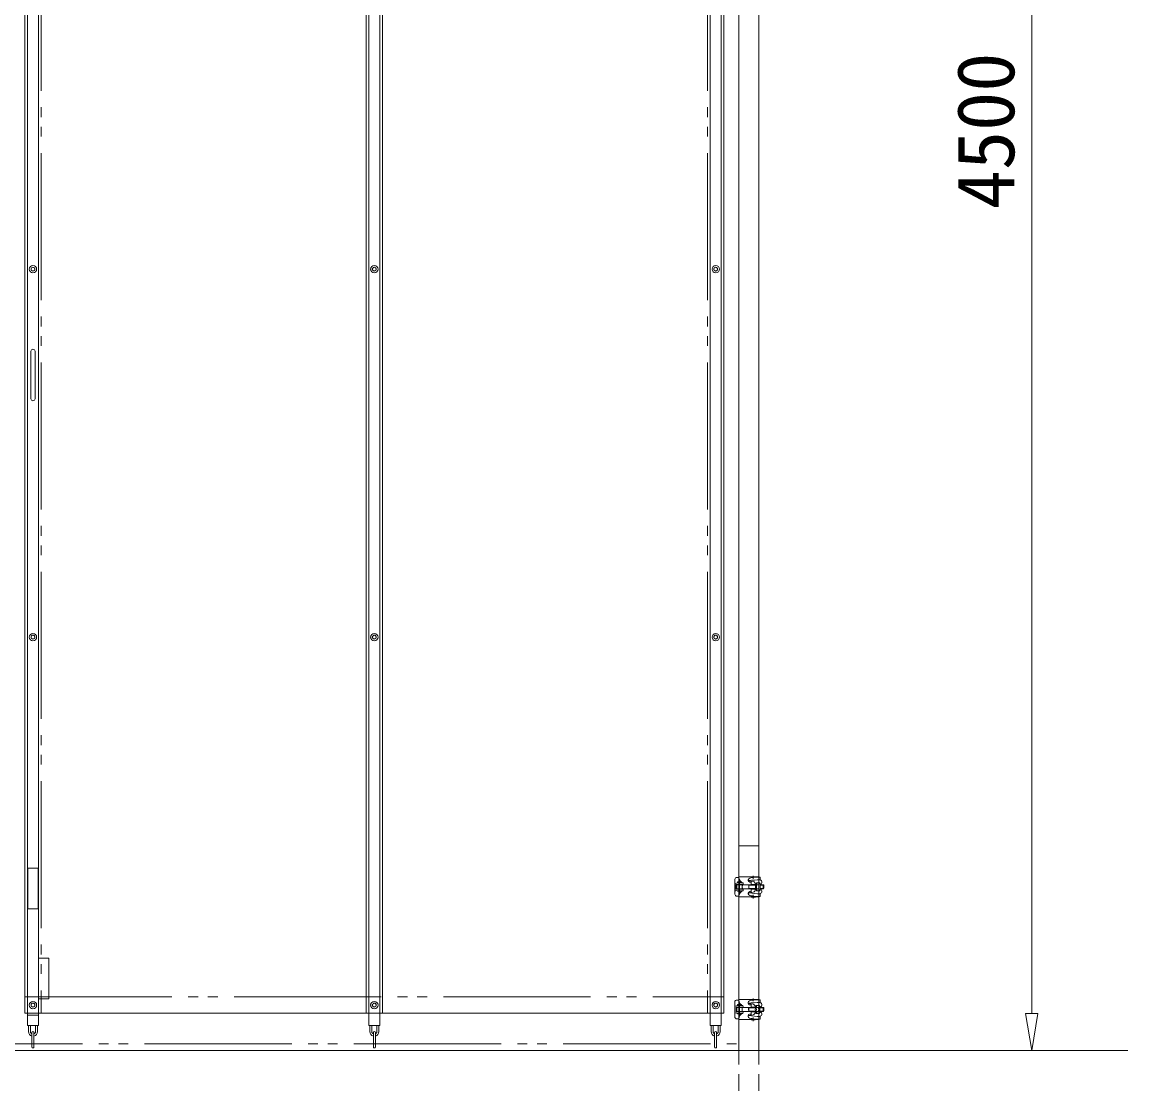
# Model space of a CAD drawing. Units: millimetres, scale not verified. Extents: x -9305 to 9305, y -6415 to 6415.
# Drawn here: x -4464 to -1760, y -3441 to -844 of the extents above; entities that cross this region are included whole.
import ezdxf
from ezdxf.enums import TextEntityAlignment as Align

# ---------------------------------------------------------------- set-up
doc = ezdxf.new("R2010")
doc.units = ezdxf.units.MM
doc.header["$LTSCALE"] = 40
doc.linetypes.add('DASHED1', pattern=[1.8, 1.2, -0.6])
doc.linetypes.add('DOUBLE_CHAIN2', pattern=[12.8, 9, -1, 0.6, -0.6, 0.6, -1])
for name, color, linetype, lineweight in [('0-0_0', 7, 'Continuous', 9), ('0-3_CLGS-36', 7, 'Continuous', 9), ('0-9_寸法', 7, 'Continuous', 9)]:
    doc.layers.add(name, color=color, linetype=linetype, lineweight=lineweight)
doc.styles.add('ＭＳ ゴシック', font='')
doc.styles.get('ＭＳ ゴシック').set_extended_font_data('MS Gothic')

msp = doc.modelspace()

# ---------------------------------------------------------------- linework, layer by layer
at = {"layer": '0-0_0'}
for p, q in [((-1994.98, 1049.3), (-1994.98, -3269.13)), ((-2660.84, -3359.13), (-1993.98, -3359.13))]:
    msp.add_line(p, q, dxfattribs=at)
at = {"layer": '0-0_0', "color": 134}
for p, q in [((-2009.98, -3269.13), (-1994.98, -3359.13)), ((-2009.98, -3269.13), (-1979.98, -3269.13)), ((-1994.98, -3359.13), (-1979.98, -3269.13))]:
    msp.add_line(p, q, dxfattribs=at)
at = {"layer": '0-3_CLGS-36'}
for p, q in [((-2711.44, -3359.13), (-2711.44, 1064)), ((-2662.84, 1063.1), (-2662.84, -3359.13)), ((-4451.52, 925.56), (-4451.52, -3298.4)), ((-4424.32, 925.56), (-4424.32, -3298.4)), ((-3616.42, 925.56), (-3616.42, -3298.4)), ((-3589.22, 925.56), (-3589.22, -3298.4)), ((-2781.74, 925.56), (-2781.74, -3298.4)), ((-2754.54, 925.56), (-2754.54, -3298.4)), ((-4457.92, 371.6), (-4457.92, -3268.4)), ((-3622.82, 371.6), (-3622.82, -3268.4)), ((-3582.92, 371.6), (-3582.92, -3268.4)), ((-2747.82, 371.6), (-2747.82, -3268.4)), ((-4442.92, -1649.4), (-4442.92, -1765.4)), ((-4432.92, -1649.4), (-4432.92, -1765.4)), ((-2720.95, -2941.13), (-2720.95, -2977.13)), ((-2710.95, -2936.13), (-2715.95, -2936.13)), ((-2709.45, -2972.96), (-2709.45, -2943.81)), ((-2688.14, -2942.13), (-2688.14, -2943.82)), ((-2682.6, -2945.11), (-2686.49, -2944.42)), ((-2680.95, -2948.44), (-2684.84, -2947.76)), ((-2676.06, -2946.26), (-2682.6, -2945.11)), ((-2680.95, -2947.08), (-2680.95, -2953.13)), ((-2675.95, -2939.25), (-2675.95, -2932.13)), ((-2659.15, -2935.38), (-2659.15, -2941.98)), ((-2720.58, -2951.75), (-2720.58, -2969.75)), ((-2717.75, -2964.14), (-2717.75, -2954.13)), ((-2700.95, -2949.13), (-2716.96, -2949.93)), ((-2716.96, -2968.33), (-2700.95, -2969.13)), ((-2700.79, -2952.33), (-2716.8, -2953.13)), ((-2716.8, -2965.14), (-2700.79, -2965.94)), ((-2716.25, -2964.14), (-2716.25, -2954.13)), ((-2670.49, -2954.13), (-2716.25, -2954.13)), ((-2670.42, -2964.14), (-2716.25, -2964.14)), ((-2712.45, -2949.31), (-2712.45, -2949.71)), ((-2712.45, -2954.13), (-2712.45, -2952.91)), ((-2712.45, -2965.35), (-2712.45, -2964.13)), ((-2712.45, -2968.96), (-2712.45, -2968.56)), ((-2706.45, -2954.13), (-2706.45, -2952.61)), ((-2706.45, -2965.65), (-2706.45, -2964.13)), ((-2700.79, -2952.33), (-2700.95, -2949.13)), ((-2700.95, -2969.13), (-2700.79, -2965.94)), ((-2688.14, -2976.13), (-2688.14, -2974.44)), ((-2687.02, -2955.13), (-2670.64, -2955.13)), ((-2686.18, -2954.13), (-2686.97, -2955.14)), ((-2686.18, -2964.14), (-2686.97, -2963.13)), ((-2686.97, -2963.13), (-2670.59, -2963.13)), ((-2682.6, -2973.16), (-2686.49, -2973.84)), ((-2680.95, -2969.82), (-2684.84, -2970.5)), ((-2676.06, -2972), (-2682.6, -2973.16)), ((-2680.95, -2953.13), (-2671.1, -2953.13)), ((-2680.95, -2971.19), (-2680.95, -2965.13)), ((-2680.95, -2965.13), (-2671.1, -2965.13)), ((-2671.1, -2953.13), (-2671.1, -2952.14)), ((-2671.1, -2965.13), (-2671.1, -2966.12)), ((-2667.86, -2949.12), (-2670.09, -2952.34)), ((-2670.09, -2965.61), (-2667.86, -2969.12)), ((-2669.38, -2964.1), (-2663.25, -2964.11)), ((-2669.32, -2954.13), (-2663.25, -2954.11)), ((-2660.52, -2949.14), (-2667.86, -2949.12)), ((-2667.86, -2969.12), (-2660.52, -2969.12)), ((-2660.52, -2949.14), (-2659.32, -2950.85)), ((-2660.52, -2969.14), (-2659.31, -2967.4)), ((-2660.04, -2955.13), (-2649.91, -2955.13)), ((-2660.04, -2963.13), (-2650.16, -2963.13)), ((-2659.32, -2950.85), (-2659.32, -2967.42)), ((-2659.25, -2954.13), (-2650.88, -2954.13)), ((-2659.25, -2964.13), (-2650.88, -2964.13)), ((-2651.84, -2955.13), (-2651.84, -2963.13)), ((-2650.88, -2954.13), (-2649.91, -2955.48)), ((-2650.88, -2954.13), (-2650.88, -2964.13)), ((-2650.88, -2964.13), (-2649.91, -2962.78)), ((-2649.91, -2955.48), (-2649.91, -2962.78)), ((-2715.95, -2982.13), (-2710.95, -2982.13)), ((-2675.95, -2987.63), (-2675.95, -2979.13)), ((-2670.95, -2983.88), (-2670.95, -2982.64)), ((-2659.15, -2982.88), (-2659.15, -2976.27)), ((-2721.26, -3241.13), (-2721.26, -3277.13)), ((-2711.26, -3236.13), (-2716.26, -3236.13)), ((-2709.76, -3272.96), (-2709.76, -3243.81)), ((-2688.45, -3242.13), (-2688.45, -3243.82)), ((-2682.91, -3245.11), (-2686.8, -3244.42)), ((-2676.37, -3246.26), (-2682.91, -3245.11)), ((-2676.26, -3239.25), (-2676.26, -3232.13)), ((-2659.46, -3235.38), (-2659.46, -3241.98)), ((-4457.92, -3268.4), (-2747.82, -3268.4)), ((-2720.89, -3251.75), (-2720.89, -3269.75)), ((-2718.06, -3264.14), (-2718.06, -3254.13)), ((-2701.26, -3249.13), (-2717.26, -3249.93)), ((-2717.26, -3268.33), (-2701.26, -3269.13)), ((-2701.1, -3252.33), (-2717.1, -3253.13)), ((-2717.1, -3265.14), (-2701.1, -3265.94)), ((-2716.56, -3264.14), (-2716.56, -3254.13)), ((-2670.79, -3254.13), (-2716.56, -3254.13)), ((-2670.73, -3264.14), (-2716.56, -3264.14)), ((-2712.76, -3249.31), (-2712.76, -3249.71)), ((-2712.76, -3254.13), (-2712.76, -3252.91)), ((-2712.76, -3265.35), (-2712.76, -3264.13)), ((-2712.76, -3268.96), (-2712.76, -3268.56)), ((-2706.76, -3254.13), (-2706.76, -3252.61)), ((-2706.76, -3265.65), (-2706.76, -3264.13)), ((-2701.1, -3252.33), (-2701.26, -3249.13)), ((-2701.26, -3269.13), (-2701.1, -3265.94)), ((-2687.32, -3255.13), (-2670.94, -3255.13)), ((-2686.48, -3254.13), (-2687.28, -3255.14)), ((-2686.48, -3264.14), (-2687.28, -3263.13)), ((-2687.28, -3263.13), (-2670.89, -3263.13)), ((-2681.26, -3248.44), (-2685.14, -3247.76)), ((-2681.26, -3269.82), (-2685.14, -3270.5)), ((-2676.37, -3272), (-2682.91, -3273.16)), ((-2681.26, -3247.08), (-2681.26, -3253.13)), ((-2681.26, -3253.13), (-2671.4, -3253.13)), ((-2681.26, -3271.19), (-2681.26, -3265.13)), ((-2681.26, -3265.13), (-2671.4, -3265.13)), ((-2671.4, -3253.13), (-2671.41, -3252.14)), ((-2671.4, -3265.13), (-2671.41, -3266.12)), ((-2668.17, -3249.12), (-2670.39, -3252.34)), ((-2670.39, -3265.61), (-2668.17, -3269.12)), ((-2669.68, -3264.1), (-2663.56, -3264.11)), ((-2669.63, -3254.13), (-2663.56, -3254.11)), ((-2660.83, -3249.14), (-2668.17, -3249.12)), ((-2668.17, -3269.12), (-2660.83, -3269.12)), ((-2660.83, -3249.14), (-2659.62, -3250.85)), ((-2660.83, -3269.14), (-2659.61, -3267.4)), ((-2660.34, -3255.13), (-2650.22, -3255.13)), ((-2660.34, -3263.13), (-2650.46, -3263.13)), ((-2659.62, -3250.85), (-2659.62, -3267.42)), ((-2659.56, -3254.13), (-2651.18, -3254.13)), ((-2659.56, -3264.13), (-2651.18, -3264.13)), ((-2652.14, -3255.13), (-2652.14, -3263.13)), ((-2651.18, -3254.13), (-2650.22, -3255.48)), ((-2651.18, -3254.13), (-2651.18, -3264.13)), ((-2651.18, -3264.13), (-2650.22, -3262.78)), ((-2650.22, -3255.48), (-2650.22, -3262.78)), ((-4424.32, -3273.4), (-4451.52, -3273.4)), ((-4424.32, -3298.4), (-4451.52, -3298.4)), ((-4449.02, -3298.4), (-4449.02, -3313.4)), ((-4444.02, -3298.4), (-4444.02, -3313.4)), ((-4431.82, -3298.4), (-4431.82, -3313.4)), ((-4426.82, -3298.4), (-4426.82, -3313.4)), ((-3616.42, -3298.4), (-3589.22, -3298.4)), ((-3613.92, -3298.4), (-3613.92, -3313.4)), ((-3608.92, -3298.4), (-3608.92, -3313.4)), ((-3596.72, -3298.4), (-3596.72, -3313.4)), ((-3591.72, -3298.4), (-3591.72, -3313.4)), ((-2781.74, -3298.4), (-2754.54, -3298.4)), ((-2779.24, -3298.4), (-2779.24, -3313.4)), ((-2774.24, -3298.4), (-2774.24, -3313.4)), ((-2762.04, -3298.4), (-2762.04, -3313.4)), ((-2757.04, -3298.4), (-2757.04, -3313.4)), ((-2716.26, -3282.13), (-2711.26, -3282.13)), ((-2688.45, -3276.13), (-2688.45, -3274.44)), ((-2682.91, -3273.16), (-2686.8, -3273.84)), ((-2676.26, -3287.63), (-2676.26, -3279.13)), ((-2671.26, -3283.88), (-2671.26, -3282.64)), ((-2659.46, -3282.88), (-2659.46, -3276.27)), ((-4440.42, -3315.9), (-4440.42, -3350.9)), ((-4435.42, -3315.9), (-4435.42, -3350.9)), ((-3605.32, -3315.9), (-3605.32, -3350.9)), ((-3600.32, -3315.9), (-3600.32, -3350.9)), ((-2770.64, -3315.9), (-2770.64, -3350.9)), ((-2765.64, -3315.9), (-2765.64, -3350.9)), ((-6731.83, -3359.13), (-1759.74, -3359.13))]:
    msp.add_line(p, q, dxfattribs=at)
at = {"layer": '0-3_CLGS-36', "linetype": 'DOUBLE_CHAIN2'}
for p, q in [((-4417.92, 371.6), (-4417.92, -3268.4)), ((-3622.92, 371.6), (-3622.92, -3268.4)), ((-3582.82, 371.6), (-3582.82, -3268.4)), ((-2787.82, 371.6), (-2787.82, -3268.4)), ((-4425.42, -2913.4), (-4425.42, -3013.4)), ((-2712.08, -2934.83), (-2664.08, -2934.83)), ((-2712.08, -2983.43), (-2664.08, -2983.43)), ((-4425.42, -3013.4), (-4450.42, -3013.4)), ((-4399.32, -3133.4), (-4424.32, -3133.4)), ((-4399.32, -3133.4), (-4399.32, -3233.4)), ((-4457.92, -3228.4), (-2747.82, -3228.4)), ((-4399.32, -3233.4), (-4424.32, -3233.4)), ((-2712.38, -3234.83), (-2664.38, -3234.83)), ((-2712.38, -3283.43), (-2664.38, -3283.43))]:
    msp.add_line(p, q, dxfattribs=at)
at = {"layer": '0-3_CLGS-36', "linetype": 'DASHED1'}
for p, q in [((-2711.44, -3345.61), (-2711.44, -4359.13)), ((-2662.84, -3345.61), (-2662.84, -4359.13))]:
    msp.add_line(p, q, dxfattribs=at)
at = {"layer": '0-3_CLGS-36', "linetype": 'DOUBLE_CHAIN2'}
msp.add_lwpolyline([(-4425.42, -2913.4), (-4450.42, -2913.4), (-4450.42, -3013.4)], dxfattribs=at)
at = {"layer": '0-3_CLGS-36'}
for points in [[(-2704.45, -2947.56), (-2704.45, -2948.56), (-2705.2, -2949.31), (-2713.7, -2949.31), (-2714.45, -2948.56), (-2714.45, -2947.56), (-2713.7, -2946.81), (-2705.2, -2946.81)], [(-2704.45, -2969.21), (-2704.45, -2968.96), (-2714.45, -2968.96), (-2714.45, -2969.21), (-2713.7, -2969.96), (-2705.2, -2969.96)], [(-2704.76, -3247.56), (-2704.76, -3248.56), (-2705.5, -3249.31), (-2714, -3249.31), (-2714.76, -3248.56), (-2714.76, -3247.56), (-2714, -3246.81), (-2705.5, -3246.81)], [(-2704.76, -3269.21), (-2704.76, -3268.96), (-2714.76, -3268.96), (-2714.76, -3269.21), (-2714, -3269.96), (-2705.5, -3269.96)]]:
    msp.add_lwpolyline(points, close=True, dxfattribs=at)
for points in [[(-2675.18, -2936.13), (-2680.95, -2936.13), (-2679.95, -2935.13), (-2671.95, -2935.13), (-2671.08, -2935.64)], [(-2675.18, -2982.13), (-2680.2, -2982.13), (-2680.95, -2982.88), (-2680.95, -2983.88), (-2680.2, -2984.63), (-2671.7, -2984.63), (-2670.95, -2983.88)], [(-2675.48, -3236.13), (-2681.26, -3236.13), (-2680.26, -3235.13), (-2672.26, -3235.13), (-2671.39, -3235.64)], [(-2675.48, -3282.13), (-2680.5, -3282.13), (-2681.26, -3282.88), (-2681.26, -3283.88), (-2680.5, -3284.63), (-2672, -3284.63), (-2671.26, -3283.88)]]:
    msp.add_lwpolyline(points, dxfattribs=at)
for centre, radius in [((-4437.92, -1448.4), 9), ((-4437.92, -1448.4), 4.75), ((-4437.92, -1448.4), 4.5), ((-3602.92, -1448.4), 9), ((-3602.82, -1448.4), 9), ((-3602.82, -1448.4), 4.75), ((-3602.92, -1448.4), 4.5), ((-3602.82, -1448.4), 4.5), ((-2767.82, -1448.4), 9), ((-2768.14, -1448.4), 4.75), ((-2767.72, -1448.4), 4.75), ((-2767.82, -1448.4), 4.5), ((-4437.92, -2348.4), 9), ((-4437.92, -2348.4), 4.75), ((-4437.92, -2348.4), 4.5), ((-3602.92, -2348.4), 9), ((-3602.82, -2348.4), 9), ((-3602.82, -2348.4), 4.75), ((-3602.92, -2348.4), 4.5), ((-3602.82, -2348.4), 4.5), ((-2767.82, -2348.4), 9), ((-2768.14, -2348.4), 4.75), ((-2767.72, -2348.4), 4.75), ((-2767.82, -2348.4), 4.5), ((-4437.92, -3248.4), 9), ((-4437.92, -3248.4), 4.75), ((-4437.92, -3248.4), 4.5), ((-3602.92, -3248.4), 9), ((-3602.82, -3248.4), 9), ((-3602.82, -3248.4), 4.75), ((-3602.92, -3248.4), 4.5), ((-3602.82, -3248.4), 4.5), ((-2767.82, -3248.4), 9), ((-2768.14, -3248.4), 4.75), ((-2767.72, -3248.4), 4.75), ((-2767.82, -3248.4), 4.5)]:
    msp.add_circle(centre, radius, dxfattribs=at)
for centre, radius, start, end in [((-4437.92, -1649.4), 5, 0, 180), ((-4437.92, -1765.4), 5, 180, 0), ((-2715.95, -2941.13), 5, 90, 180), ((-2698.42, -2936.83), 12.56, 176.794, 258.343), ((-2684.14, -2942.13), 4, 99.411, 180), ((-2686.14, -2942.45), 2, 180, 260.017), ((-2684.14, -2943.82), 4, 180, 260.017), ((-2615.24, -3887.68), 946.72, 92.659, 94.388), ((-2663.42, -3015.87), 80.6, 86.966, 105.577), ((-2682.95, -2947.08), 2, 0, 80.017), ((-2677.1, -2952.17), 6, 0.278, 80.017), ((-2658.65, -2941.98), 0.5, 180, 253.628), ((-2660.36, -2947.82), 5.57, 0.612, 73.628), ((-2661.72, -2947.35), 6.94, 298.813, 356.622), ((-2721.58, -2951.75), 1, 0, 90), ((-2721.58, -2969.75), 1, 270, 0), ((-2716.75, -2954.13), 4.2, 92.862, 180), ((-2716.75, -2964.14), 4.2, 180, 267.138), ((-2716.75, -2954.13), 1, 92.862, 180), ((-2716.75, -2964.14), 1, 180, 267.138), ((-2698.42, -2981.43), 12.56, 101.657, 183.206), ((-2693, -2959.13), 10.25, 150.771, 209.229), ((-2684.14, -2974.44), 4, 99.983, 180), ((-2686.14, -2975.81), 2, 99.983, 180), ((-2659.04, -2958.97), 28.24, 172.183, 188.468), ((-2652.3, -2728.39), 247.98, 261.986, 268.416), ((-2658.41, -2958.97), 28.24, 170.12, 190.535), ((-2682.95, -2971.19), 2, 279.983, 0), ((-2677.1, -2966.1), 6, 279.983, 359.722), ((-2642.64, -2958.97), 28.24, 166.425, 193.588), ((-2678.36, -2959.07), 10.3, 330.761, 28.637), ((-2672.2, -2968.89), 5.56, 357.566, 59.463), ((-2673.75, -2948.54), 7.12, 308.389, 355.348), ((-2677.49, -2959.11), 15.09, 340.649, 19.351), ((-2668.81, -2970.38), 8.38, 8.566, 48.462), ((-2671.05, -2946.73), 10.8, 316.626, 347.111), ((-2660.36, -2970.45), 5.57, 286.372, 359.388), ((-2661.72, -2970.92), 6.94, 3.378, 61.187), ((-2715.95, -2977.13), 5, 180, 270), ((-2684.14, -2976.13), 4, 180, 260.589), ((-2663.42, -2902.4), 80.6, 254.423, 273.034), ((-2658.65, -2976.27), 0.5, 106.372, 180), ((-2716.26, -3241.13), 5, 90, 180), ((-2698.72, -3236.83), 12.56, 176.794, 258.343), ((-2684.45, -3242.13), 4, 99.411, 180), ((-2686.45, -3242.45), 2, 180, 260.017), ((-2684.45, -3243.82), 4, 180, 260.017), ((-2615.54, -4187.68), 946.72, 92.659, 94.388), ((-2663.72, -3315.87), 80.6, 86.966, 105.577), ((-2683.26, -3247.08), 2, 0, 80.017), ((-2658.96, -3241.98), 0.5, 180, 253.628), ((-2660.67, -3247.82), 5.57, 0.612, 73.628), ((-2721.89, -3251.75), 1, 0, 90), ((-2721.89, -3269.75), 1, 270, 0), ((-2717.06, -3254.13), 4.2, 92.862, 180), ((-2717.06, -3264.14), 4.2, 180, 267.138), ((-2717.06, -3254.13), 1, 92.862, 180), ((-2717.06, -3264.14), 1, 180, 267.138), ((-2698.72, -3281.43), 12.56, 101.657, 183.206), ((-2693.3, -3259.13), 10.25, 150.771, 209.229), ((-2684.45, -3274.44), 4, 99.983, 180), ((-2659.34, -3258.97), 28.24, 172.183, 188.468), ((-2658.72, -3258.97), 28.24, 170.12, 190.535), ((-2683.26, -3271.19), 2, 279.983, 0), ((-2677.41, -3252.17), 6, 0.278, 80.017), ((-2677.41, -3266.1), 6, 279.983, 359.722), ((-2642.94, -3258.97), 28.24, 166.425, 193.588), ((-2678.67, -3259.07), 10.3, 330.761, 28.637), ((-2672.51, -3268.89), 5.56, 357.566, 59.463), ((-2674.06, -3248.54), 7.12, 308.389, 355.348), ((-2677.79, -3259.11), 15.09, 340.649, 19.351), ((-2669.11, -3270.38), 8.38, 8.566, 48.462), ((-2671.35, -3246.73), 10.8, 316.626, 347.111), ((-2660.67, -3270.45), 5.57, 286.372, 359.388), ((-2662.02, -3247.35), 6.94, 298.813, 356.622), ((-2662.02, -3270.92), 6.94, 3.378, 61.187), ((-2716.26, -3277.13), 5, 180, 270), ((-2686.45, -3275.81), 2, 99.983, 180), ((-2684.45, -3276.13), 4, 180, 260.589), ((-2652.6, -3028.39), 247.98, 261.986, 268.416), ((-2663.72, -3202.4), 80.6, 254.423, 273.034), ((-2658.96, -3276.27), 0.5, 106.372, 180), ((-4437.92, -3313.4), 11.1, 180, 256.984), ((-4437.92, -3313.4), 6.1, 180, 245.805), ((-4437.92, -3315.9), 2.5, 0, 180), ((-4437.92, -3313.4), 11.1, 283.016, 0), ((-4437.92, -3313.4), 6.1, 294.195, 0), ((-3602.82, -3313.4), 11.1, 180, 256.984), ((-3602.82, -3313.4), 6.1, 180, 245.805), ((-3602.82, -3315.9), 2.5, 0, 180), ((-3602.82, -3313.4), 6.1, 294.195, 0), ((-3602.82, -3313.4), 11.1, 283.016, 0), ((-2768.14, -3313.4), 11.1, 180, 256.984), ((-2768.14, -3313.4), 6.1, 180, 245.805), ((-2768.14, -3315.9), 2.5, 0, 180), ((-2768.14, -3313.4), 6.1, 294.195, 0), ((-2768.14, -3313.4), 11.1, 283.016, 0), ((-4437.92, -3350.9), 2.5, 180, 0), ((-3602.82, -3350.9), 2.5, 180, 0), ((-2768.14, -3350.9), 2.5, 180, 0)]:
    msp.add_arc(centre, radius, start, end, dxfattribs=at)
at = {"layer": '0-9_寸法'}
msp.add_line((-2662.84, -2859.13), (-2711.44, -2859.13), dxfattribs=at)
at = {"layer": '0-9_寸法', "linetype": 'DOUBLE_CHAIN2'}
msp.add_line((-6212.82, -3343.54), (-2711.44, -3343.54), dxfattribs=at)

# ---------------------------------------------------------------- texts
at = {"layer": '0-0_0', "style": 'ＭＳ ゴシック'}
msp.add_text('4500', height=140.8, rotation=90, dxfattribs=at).set_placement((-1995.38, -1301.92), align=Align.BOTTOM_LEFT)

doc.saveas('drawing.dxf')
